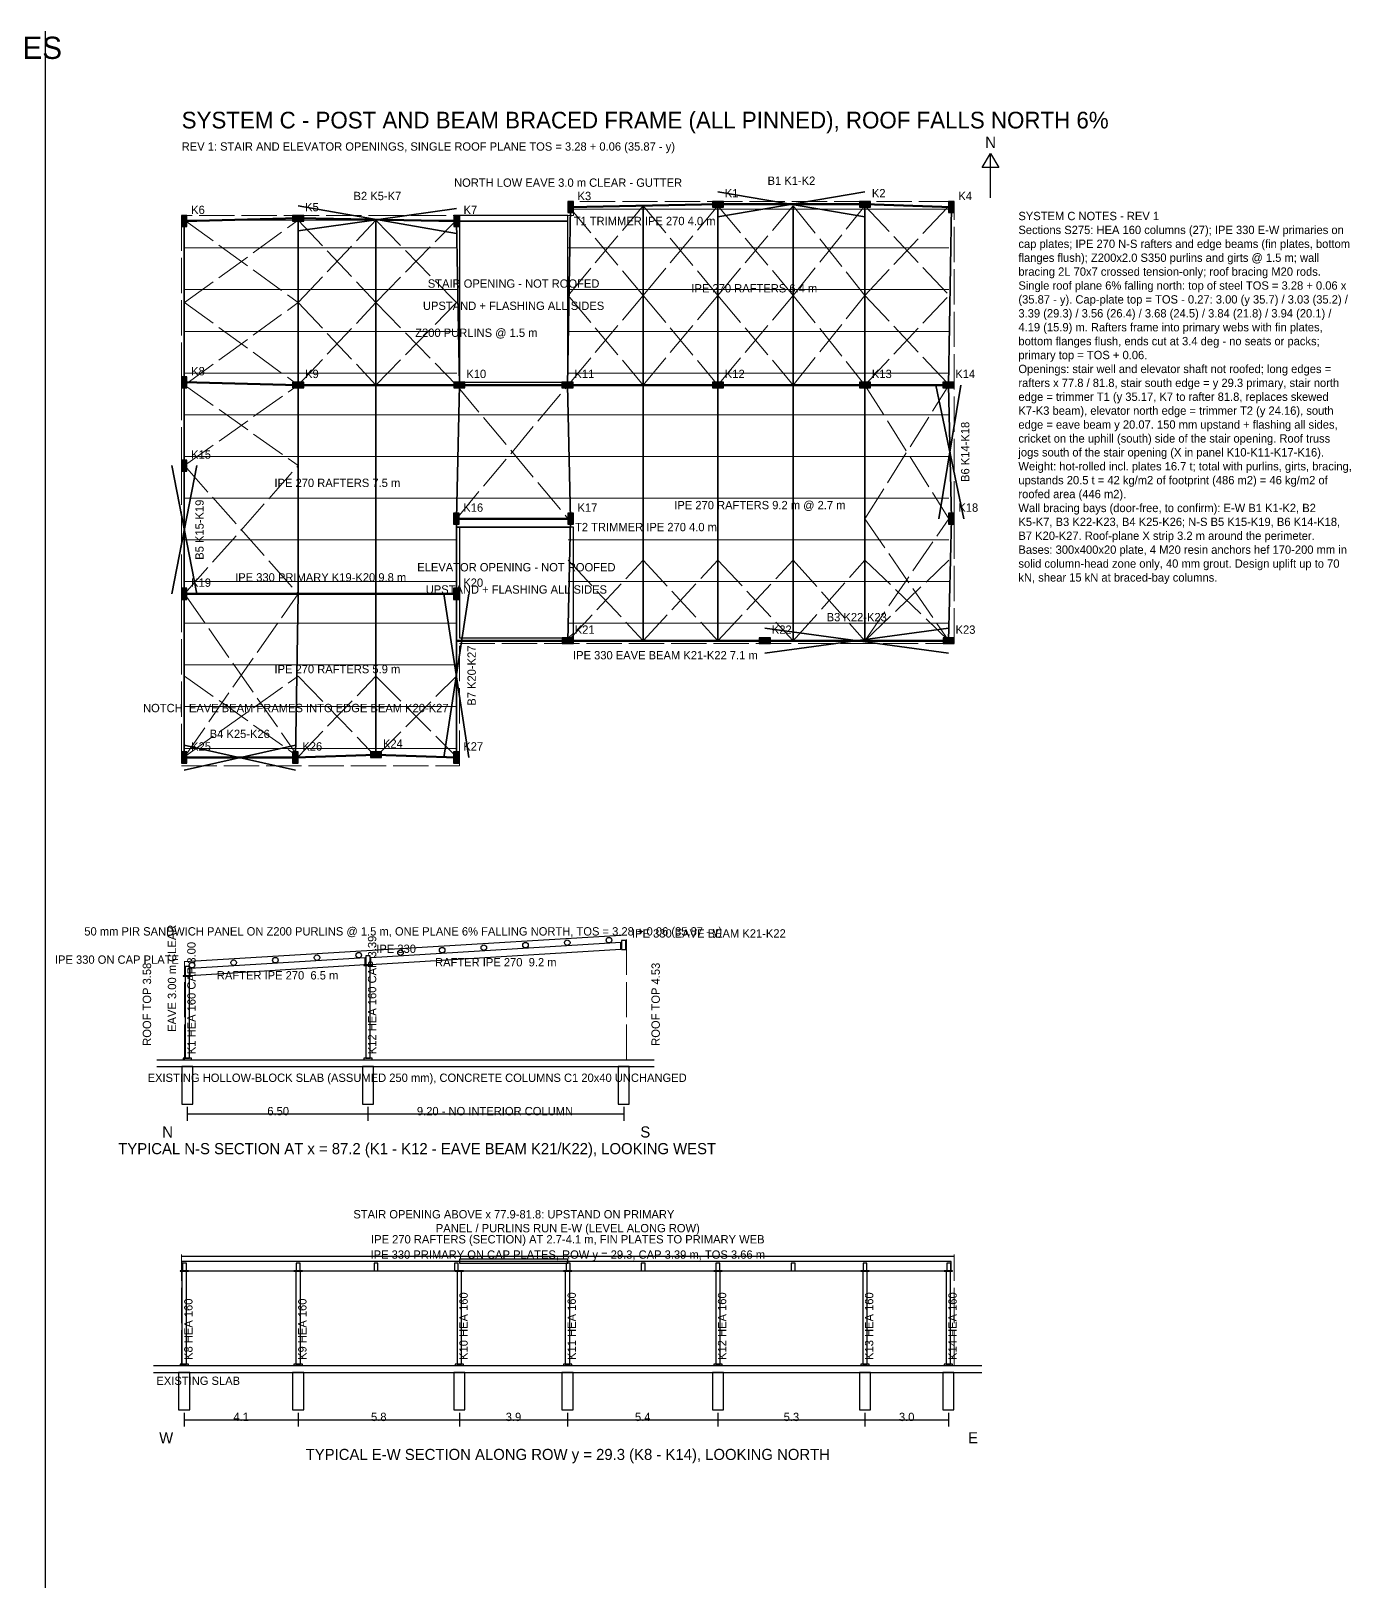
# Model space of a CAD drawing. Header units: metres. Extents: x 48 to 210, y -14 to 42.
# Drawn here: x 162.5 to 210, y -14 to 42 of the extents above; entities that cross this region are included whole.
import ezdxf
from ezdxf.enums import TextEntityAlignment as Align

# ---------------------------------------------------------------- set-up
doc = ezdxf.new("R2010")
doc.units = ezdxf.units.M
doc.linetypes.add('DASHED', pattern=[1.524, 1.27, -0.254])
for name, color, linetype, lineweight in [('C-BRACE-ROOF', 3, 'DASHED', 18), ('C-BRACE-WALL', 1, 'Continuous', 35), ('C-OPENING', 6, 'Continuous', 25), ('C-OUTLINE', 8, 'DASHED', 13), ('C-PRIMARY', 1, 'Continuous', 50), ('C-PURLIN', 8, 'Continuous', 13), ('C-RAFTER', 5, 'Continuous', 35), ('C-SECT', 7, 'Continuous', 25)]:
    doc.layers.add(name, color=color, linetype=linetype, lineweight=lineweight)
doc.layers.add('C-COL', color=7, linetype='Continuous')
doc.layers.add('C-TEXT', color=7, linetype='Continuous')
pattern_1 = [(45, (0, 0), (-20.2056, 20.2056), [])]

msp = doc.modelspace()

# ---------------------------------------------------------------- hatches: boundary and pattern name
at = {"layer": 'C-COL'}
for points in [[(181.79, 35.47), (181.99, 35.47), (181.99, 35.87), (181.79, 35.87)], [(186.99, 35.67), (187.39, 35.67), (187.39, 35.87), (186.99, 35.87)], [(192.28, 35.67), (192.68, 35.67), (192.68, 35.87), (192.28, 35.87)], [(195.49, 35.47), (195.69, 35.47), (195.69, 35.87), (195.49, 35.87)], [(167.89, 34.97), (168.09, 34.97), (168.09, 35.37), (167.89, 35.37)], [(171.89, 35.17), (172.29, 35.17), (172.29, 35.37), (171.89, 35.37)], [(177.69, 34.97), (177.89, 34.97), (177.89, 35.37), (177.69, 35.37)], [(167.89, 29.17), (168.09, 29.17), (168.09, 29.57), (167.89, 29.57)], [(171.89, 29.17), (172.29, 29.17), (172.29, 29.37), (171.89, 29.37)], [(177.69, 29.17), (178.09, 29.17), (178.09, 29.37), (177.69, 29.37)], [(181.58, 29.17), (181.98, 29.17), (181.98, 29.37), (181.58, 29.37)], [(186.99, 29.17), (187.39, 29.17), (187.39, 29.37), (186.99, 29.37)], [(192.28, 29.17), (192.68, 29.17), (192.68, 29.37), (192.28, 29.37)], [(195.28, 29.17), (195.68, 29.17), (195.68, 29.37), (195.28, 29.37)], [(167.89, 26.17), (168.09, 26.17), (168.09, 26.57), (167.89, 26.57)], [(177.68, 24.26), (177.88, 24.26), (177.88, 24.66), (177.68, 24.66)], [(181.79, 24.26), (181.99, 24.26), (181.99, 24.66), (181.79, 24.66)], [(195.49, 24.26), (195.69, 24.26), (195.69, 24.66), (195.49, 24.66)], [(167.89, 21.56), (168.09, 21.56), (168.09, 21.96), (167.89, 21.96)], [(177.68, 21.56), (177.88, 21.56), (177.88, 21.96), (177.68, 21.96)], [(181.59, 19.97), (181.99, 19.97), (181.99, 20.17), (181.59, 20.17)], [(188.68, 19.97), (189.08, 19.97), (189.08, 20.17), (188.68, 20.17)], [(195.29, 19.97), (195.69, 19.97), (195.69, 20.17), (195.29, 20.17)], [(167.89, 15.67), (168.09, 15.67), (168.09, 16.07), (167.89, 16.07)], [(171.89, 15.67), (172.09, 15.67), (172.09, 16.07), (171.89, 16.07)], [(174.69, 15.87), (175.09, 15.87), (175.09, 16.07), (174.69, 16.07)], [(177.68, 15.67), (177.88, 15.67), (177.88, 16.07), (177.68, 16.07)]]:
    msp.add_hatch(color=7, dxfattribs=at).paths.add_polyline_path(points)
at = {"layer": 'C-OPENING'}
h = msp.add_hatch(dxfattribs=at)
h.set_pattern_fill('ANSI31', scale=3)
h.set_pattern_definition(pattern_1)
h.paths.add_polyline_path([(177.89, 29.37), (181.79, 29.37), (181.79, 35.37), (177.89, 35.37)])
h = msp.add_hatch(dxfattribs=at)
h.set_pattern_fill('ANSI31', scale=3)
h.set_pattern_definition(pattern_1)
h.paths.add_polyline_path([(177.89, 20.17), (181.99, 20.17), (181.99, 24.16), (177.89, 24.16)])

# ---------------------------------------------------------------- linework, layer by layer
at = {"color": 8}
msp.add_line((163, -14), (163, 42), dxfattribs=at)
at = {"layer": 'C-BRACE-ROOF'}
for p, q in [((181.8, 35.72), (184.5, 32.495)), ((181.8, 32.495), (184.5, 35.72)), ((184.5, 35.72), (187.19, 32.495)), ((184.5, 32.495), (187.19, 35.72)), ((187.19, 35.72), (189.9, 32.495)), ((187.19, 32.495), (189.9, 35.72)), ((189.9, 35.72), (192.48, 32.495)), ((189.9, 32.495), (192.48, 35.72)), ((192.48, 35.72), (195.5, 32.495)), ((192.48, 32.495), (195.5, 35.72)), ((168, 35.2), (172.09, 32.235)), ((168, 32.235), (172.09, 35.2)), ((172.09, 35.2), (174.89, 32.235)), ((172.09, 32.235), (174.89, 35.2)), ((174.89, 35.2), (177.78, 32.235)), ((174.89, 32.235), (177.78, 35.2)), ((181.8, 32.495), (184.5, 29.27)), ((181.8, 29.27), (184.5, 32.495)), ((184.5, 32.495), (187.19, 29.27)), ((184.5, 29.27), (187.19, 32.495)), ((187.19, 32.495), (189.9, 29.27)), ((187.19, 29.27), (189.9, 32.495)), ((189.9, 32.495), (192.48, 29.27)), ((189.9, 29.27), (192.48, 32.495)), ((192.48, 32.495), (195.5, 29.27)), ((192.48, 29.27), (195.5, 32.495)), ((168, 32.235), (172.09, 29.27)), ((168, 29.27), (172.09, 32.235)), ((172.09, 32.235), (174.89, 29.27)), ((172.09, 29.27), (174.89, 32.235)), ((174.89, 32.235), (177.78, 29.27)), ((174.89, 29.27), (177.78, 32.235)), ((168, 29.27), (172.09, 26.37)), ((168, 26.37), (172.09, 29.27)), ((177.78, 24.46), (181.8, 29.27)), ((177.78, 29.27), (181.8, 24.46)), ((192.48, 29.27), (195.5, 24.46)), ((192.48, 24.46), (195.5, 29.27)), ((168, 26.37), (172.09, 21.76)), ((168, 21.76), (172.09, 26.37)), ((192.48, 24.46), (195.5, 20.07)), ((192.48, 20.07), (195.5, 24.46)), ((181.8, 20.07), (184.5, 22.97)), ((181.8, 22.97), (184.5, 20.07)), ((184.5, 20.07), (187.19, 22.97)), ((184.5, 22.97), (187.19, 20.07)), ((187.19, 20.07), (189.9, 22.97)), ((187.19, 22.97), (189.9, 20.07)), ((189.9, 20.07), (192.48, 22.97)), ((189.9, 22.97), (192.48, 20.07)), ((192.48, 20.07), (195.5, 22.97)), ((192.48, 22.97), (195.5, 20.07)), ((168, 21.76), (172.09, 15.9)), ((168, 15.9), (172.09, 21.76)), ((168, 15.9), (172.09, 18.8)), ((168, 18.8), (172.09, 15.9)), ((172.09, 15.9), (174.89, 18.8)), ((172.09, 18.8), (174.89, 15.9)), ((174.89, 15.9), (177.78, 18.8)), ((174.89, 18.8), (177.78, 15.9))]:
    msp.add_line(p, q, dxfattribs=at)
at = {"layer": 'C-BRACE-WALL'}
for p, q in [((187.19, 36.22), (192.48, 35.32)), ((187.19, 35.32), (192.48, 36.22)), ((172.09, 35.72), (177.79, 34.72)), ((172.09, 34.82), (177.79, 35.62)), ((195.03, 29.27), (196.04, 24.46)), ((195.93, 29.27), (195.14, 24.46)), ((168.44, 26.37), (167.54, 21.76)), ((167.54, 26.37), (168.44, 21.76)), ((178.23, 21.76), (177.33, 15.87)), ((177.33, 21.76), (178.23, 15.87)), ((188.88, 20.52), (195.49, 19.62)), ((188.88, 19.62), (195.49, 20.52)), ((167.99, 16.32), (171.99, 15.42)), ((167.99, 15.42), (171.99, 16.32))]:
    msp.add_line(p, q, dxfattribs=at)
at = {"layer": 'C-COL'}
for points in [[(181.79, 35.47), (181.99, 35.47), (181.99, 35.87), (181.79, 35.87)], [(186.99, 35.67), (187.39, 35.67), (187.39, 35.87), (186.99, 35.87)], [(192.28, 35.67), (192.68, 35.67), (192.68, 35.87), (192.28, 35.87)], [(195.49, 35.47), (195.69, 35.47), (195.69, 35.87), (195.49, 35.87)], [(167.89, 34.97), (168.09, 34.97), (168.09, 35.37), (167.89, 35.37)], [(171.89, 35.17), (172.29, 35.17), (172.29, 35.37), (171.89, 35.37)], [(177.69, 34.97), (177.89, 34.97), (177.89, 35.37), (177.69, 35.37)], [(167.89, 29.17), (168.09, 29.17), (168.09, 29.57), (167.89, 29.57)], [(171.89, 29.17), (172.29, 29.17), (172.29, 29.37), (171.89, 29.37)], [(177.69, 29.17), (178.09, 29.17), (178.09, 29.37), (177.69, 29.37)], [(181.58, 29.17), (181.98, 29.17), (181.98, 29.37), (181.58, 29.37)], [(186.99, 29.17), (187.39, 29.17), (187.39, 29.37), (186.99, 29.37)], [(192.28, 29.17), (192.68, 29.17), (192.68, 29.37), (192.28, 29.37)], [(195.28, 29.17), (195.68, 29.17), (195.68, 29.37), (195.28, 29.37)], [(167.89, 26.17), (168.09, 26.17), (168.09, 26.57), (167.89, 26.57)], [(177.68, 24.26), (177.88, 24.26), (177.88, 24.66), (177.68, 24.66)], [(181.79, 24.26), (181.99, 24.26), (181.99, 24.66), (181.79, 24.66)], [(195.49, 24.26), (195.69, 24.26), (195.69, 24.66), (195.49, 24.66)], [(167.89, 21.56), (168.09, 21.56), (168.09, 21.96), (167.89, 21.96)], [(177.68, 21.56), (177.88, 21.56), (177.88, 21.96), (177.68, 21.96)], [(181.59, 19.97), (181.99, 19.97), (181.99, 20.17), (181.59, 20.17)], [(188.68, 19.97), (189.08, 19.97), (189.08, 20.17), (188.68, 20.17)], [(195.29, 19.97), (195.69, 19.97), (195.69, 20.17), (195.29, 20.17)], [(167.89, 15.67), (168.09, 15.67), (168.09, 16.07), (167.89, 16.07)], [(171.89, 15.67), (172.09, 15.67), (172.09, 16.07), (171.89, 16.07)], [(174.69, 15.87), (175.09, 15.87), (175.09, 16.07), (174.69, 16.07)], [(177.68, 15.67), (177.88, 15.67), (177.88, 16.07), (177.68, 16.07)]]:
    msp.add_lwpolyline(points, close=True, dxfattribs=at)
at = {"layer": 'C-OPENING'}
for points in [[(177.89, 29.37), (181.79, 29.37), (181.79, 35.37), (177.89, 35.37)], [(177.89, 20.17), (181.99, 20.17), (181.99, 24.16), (177.89, 24.16)], [(177.89, -2.32), (181.79, -2.32), (181.79, -2.17), (177.89, -2.17)]]:
    msp.add_lwpolyline(points, close=True, dxfattribs=at)
at = {"layer": 'C-OUTLINE'}
for p, q in [((183.9, 5), (183.9, 9.498)), ((168, 5), (168, 8.55)), ((167.89, -6), (167.89, -2.01)), ((195.69, -6), (195.69, -2.01))]:
    msp.add_line(p, q, dxfattribs=at)
msp.add_lwpolyline([(167.89, 15.57), (177.89, 15.57), (177.89, 19.97), (195.69, 19.97), (195.69, 35.87), (181.99, 35.87), (181.99, 35.37), (167.89, 35.37)], close=True, dxfattribs=at)
at = {"layer": 'C-PRIMARY'}
for p, q in [((181.89, 35.67), (187.19, 35.77)), ((187.19, 35.77), (192.48, 35.77)), ((192.48, 35.77), (195.59, 35.67)), ((167.99, 35.17), (172.09, 35.27)), ((172.09, 35.27), (177.79, 35.17)), ((167.99, 29.37), (172.09, 29.27)), ((172.09, 29.27), (177.89, 29.27)), ((177.89, 29.27), (181.78, 29.27)), ((181.78, 29.27), (187.19, 29.27)), ((187.19, 29.27), (192.48, 29.27)), ((192.48, 29.27), (195.48, 29.27)), ((177.78, 24.46), (181.89, 24.46)), ((167.99, 21.76), (177.78, 21.76)), ((177.78, 20.07), (181.79, 20.07)), ((181.79, 20.07), (188.88, 20.07)), ((188.88, 20.07), (195.49, 20.07)), ((167.99, 15.87), (171.99, 15.87)), ((171.99, 15.87), (174.89, 15.97)), ((174.89, 15.97), (177.78, 15.87))]:
    msp.add_line(p, q, dxfattribs=at)
at = {"layer": 'C-PURLIN'}
for p, q in [((181.8, 35.6), (195.5, 35.6)), ((168, 35.2), (177.8, 35.2)), ((168, 34.2), (177.8, 34.2)), ((181.8, 34.2), (195.5, 34.2)), ((168, 32.7), (177.8, 32.7)), ((181.8, 32.7), (195.5, 32.7)), ((168, 31.2), (177.8, 31.2)), ((181.8, 31.2), (195.5, 31.2)), ((168, 29.7), (177.8, 29.7)), ((181.8, 29.7), (195.5, 29.7)), ((168, 28.2), (195.5, 28.2)), ((168, 26.7), (195.5, 26.7)), ((168, 25.2), (195.5, 25.2)), ((168, 23.7), (177.8, 23.7)), ((181.8, 23.7), (195.5, 23.7)), ((168, 22.2), (177.8, 22.2)), ((181.8, 22.2), (195.5, 22.2)), ((168, 20.7), (177.8, 20.7)), ((181.8, 20.7), (195.5, 20.7)), ((168, 19.2), (177.8, 19.2)), ((168, 17.7), (177.8, 17.7)), ((168, 16.2), (177.8, 16.2))]:
    msp.add_line(p, q, dxfattribs=at)
at = {"layer": 'C-RAFTER'}
for p, q in [((181.89, 35.67), (181.78, 29.27)), ((184.5, 35.72), (184.5, 29.27)), ((187.19, 35.77), (187.19, 29.27)), ((189.9, 35.72), (189.9, 29.27)), ((192.48, 35.77), (192.48, 29.27)), ((195.59, 35.67), (195.48, 29.27)), ((167.99, 35.17), (167.99, 29.37)), ((172.09, 35.27), (172.09, 29.27)), ((174.89, 35.2), (174.89, 29.27)), ((177.79, 35.17), (177.89, 29.27)), ((177.79, 35.17), (181.8, 35.17)), ((167.99, 29.37), (167.99, 26.37)), ((172.09, 29.27), (172.09, 21.76)), ((174.89, 29.27), (174.89, 21.76)), ((177.89, 29.27), (177.78, 24.46)), ((181.78, 29.27), (181.89, 24.46)), ((184.5, 29.27), (184.5, 20.07)), ((187.19, 29.27), (187.19, 20.07)), ((189.9, 29.27), (189.9, 20.07)), ((192.48, 29.27), (192.48, 20.07)), ((195.48, 29.27), (195.59, 24.46)), ((167.99, 26.37), (167.99, 21.76)), ((177.78, 24.46), (177.78, 21.76)), ((177.78, 24.16), (181.85, 24.16)), ((181.89, 24.46), (181.79, 20.07)), ((195.59, 24.46), (195.49, 20.07)), ((167.99, 21.76), (167.99, 15.87)), ((172.09, 21.76), (171.99, 15.87)), ((174.89, 21.76), (174.89, 15.97)), ((177.78, 21.76), (177.78, 15.87))]:
    msp.add_line(p, q, dxfattribs=at)
at = {"layer": 'C-SECT'}
for p, q in [((168, 8.534), (183.9, 9.488)), ((183.7, 8.992), (183.7, 9.232)), ((174.5, 8.44), (174.5, 8.68)), ((174.7, 8.44), (174.7, 8.68)), ((168.2, 8.05), (168.2, 8.29)), ((167, 5), (184.9, 5)), ((167, 4.75), (184.9, 4.75)), ((168.1, 3.3), (168.1, 2.8)), ((168.1, 3.05), (183.8, 3.05)), ((174.6, 3.3), (174.6, 2.8)), ((183.8, 3.3), (183.8, 2.8)), ((167.89, -2.07), (195.69, -2.07)), ((166.89, -6), (196.69, -6)), ((166.89, -6.25), (196.69, -6.25)), ((167.99, -7.7), (167.99, -8.2)), ((172.09, -7.7), (172.09, -8.2)), ((177.89, -7.7), (177.89, -8.2)), ((181.78, -7.7), (181.78, -8.2)), ((187.19, -7.7), (187.19, -8.2)), ((192.48, -7.7), (192.48, -8.2)), ((195.48, -7.7), (195.48, -8.2)), ((167.99, -7.95), (195.48, -7.95))]:
    msp.add_line(p, q, dxfattribs=at)
for points in [[(174.7, 8.68), (183.7, 9.232), (183.7, 8.962), (174.7, 8.41)], [(183.72, 8.962), (183.88, 8.962), (183.88, 9.292), (183.72, 9.292)], [(168.2, 8.29), (174.5, 8.68), (174.5, 8.41), (168.2, 8.02)], [(174.45, 8.39), (174.75, 8.39), (174.75, 8.41), (174.45, 8.41)], [(174.52, 8.41), (174.68, 8.41), (174.68, 8.74), (174.52, 8.74)], [(167.95, 8), (168.25, 8), (168.25, 8.02), (167.95, 8.02)], [(168.02, 8.02), (168.18, 8.02), (168.18, 8.35), (168.02, 8.35)], [(168.02, 5.05), (168.18, 5.05), (168.18, 8), (168.02, 8)], [(174.52, 5.05), (174.68, 5.05), (174.68, 8.39), (174.52, 8.39)], [(167.95, 5), (168.25, 5), (168.25, 5.05), (167.95, 5.05)], [(174.45, 5), (174.75, 5), (174.75, 5.05), (174.45, 5.05)], [(167.9, 3.4), (168.3, 3.4), (168.3, 4.75), (167.9, 4.75)], [(174.4, 3.4), (174.8, 3.4), (174.8, 4.75), (174.4, 4.75)], [(183.6, 3.4), (184, 3.4), (184, 4.75), (183.6, 4.75)], [(167.84, -2.61), (168.14, -2.61), (168.14, -2.59), (167.84, -2.59)], [(167.89, -2.59), (195.58, -2.59), (195.58, -2.26), (167.89, -2.26)], [(167.91, -5.95), (168.07, -5.95), (168.07, -2.61), (167.91, -2.61)], [(167.93, -2.59), (168.07, -2.59), (168.07, -2.32), (167.93, -2.32)], [(171.94, -2.61), (172.24, -2.61), (172.24, -2.59), (171.94, -2.59)], [(172.01, -5.95), (172.17, -5.95), (172.17, -2.61), (172.01, -2.61)], [(172.02, -2.59), (172.16, -2.59), (172.16, -2.32), (172.02, -2.32)], [(174.82, -2.59), (174.96, -2.59), (174.96, -2.32), (174.82, -2.32)], [(177.71, -2.59), (177.85, -2.59), (177.85, -2.32), (177.71, -2.32)], [(177.74, -2.61), (178.04, -2.61), (178.04, -2.59), (177.74, -2.59)], [(177.81, -5.95), (177.97, -5.95), (177.97, -2.61), (177.81, -2.61)], [(181.63, -2.61), (181.93, -2.61), (181.93, -2.59), (181.63, -2.59)], [(181.7, -5.95), (181.86, -5.95), (181.86, -2.61), (181.7, -2.61)], [(181.73, -2.59), (181.87, -2.59), (181.87, -2.32), (181.73, -2.32)], [(184.43, -2.59), (184.57, -2.59), (184.57, -2.32), (184.43, -2.32)], [(187.04, -2.61), (187.34, -2.61), (187.34, -2.59), (187.04, -2.59)], [(187.11, -5.95), (187.27, -5.95), (187.27, -2.61), (187.11, -2.61)], [(187.12, -2.59), (187.26, -2.59), (187.26, -2.32), (187.12, -2.32)], [(189.83, -2.59), (189.97, -2.59), (189.97, -2.32), (189.83, -2.32)], [(192.33, -2.61), (192.63, -2.61), (192.63, -2.59), (192.33, -2.59)], [(192.4, -5.95), (192.56, -5.95), (192.56, -2.61), (192.4, -2.61)], [(192.41, -2.59), (192.55, -2.59), (192.55, -2.32), (192.41, -2.32)], [(195.33, -2.61), (195.63, -2.61), (195.63, -2.59), (195.33, -2.59)], [(195.4, -5.95), (195.56, -5.95), (195.56, -2.61), (195.4, -2.61)], [(195.43, -2.59), (195.57, -2.59), (195.57, -2.32), (195.43, -2.32)], [(167.84, -6), (168.14, -6), (168.14, -5.95), (167.84, -5.95)], [(171.94, -6), (172.24, -6), (172.24, -5.95), (171.94, -5.95)], [(177.74, -6), (178.04, -6), (178.04, -5.95), (177.74, -5.95)], [(181.63, -6), (181.93, -6), (181.93, -5.95), (181.63, -5.95)], [(187.04, -6), (187.34, -6), (187.34, -5.95), (187.04, -5.95)], [(192.33, -6), (192.63, -6), (192.63, -5.95), (192.33, -5.95)], [(195.33, -6), (195.63, -6), (195.63, -5.95), (195.33, -5.95)], [(167.79, -7.6), (168.19, -7.6), (168.19, -6.25), (167.79, -6.25)], [(171.89, -7.6), (172.29, -7.6), (172.29, -6.25), (171.89, -6.25)], [(177.69, -7.6), (178.09, -7.6), (178.09, -6.25), (177.69, -6.25)], [(181.58, -7.6), (181.98, -7.6), (181.98, -6.25), (181.58, -6.25)], [(186.99, -7.6), (187.39, -7.6), (187.39, -6.25), (186.99, -6.25)], [(192.28, -7.6), (192.68, -7.6), (192.68, -6.25), (192.28, -6.25)], [(195.28, -7.6), (195.68, -7.6), (195.68, -6.25), (195.28, -6.25)]]:
    msp.add_lwpolyline(points, close=True, dxfattribs=at)
for centre in [(177.27, 8.9402), (178.77, 9.0302), (180.27, 9.1202), (181.77, 9.2102), (183.27, 9.3002), (168.27, 8.4002), (169.77, 8.4902), (171.27, 8.5802), (172.77, 8.6702), (174.27, 8.7602), (175.77, 8.8502)]:
    msp.add_circle(centre, 0.1, dxfattribs=at)
at = {"layer": 'C-TEXT'}
msp.add_line((197, 36), (197, 37.6), dxfattribs=at)
msp.add_lwpolyline([(196.7, 37.1), (197, 37.6), (197.3, 37.1)], close=True, dxfattribs=at)

# ---------------------------------------------------------------- texts
msp.add_text('STEEL ROOF OVER EXISTING SLAB - THREE STRUCTURAL SYSTEM OPTIONS (A, B, C) - REV 1: STAIR/ELEVATOR OPENINGS, SINGLE-PLANE 6% SLOPE FALLING NORTH - UNITS: METRES', height=0.8).set_placement((67, 41))
for s, height, p in [('SYSTEM C - POST AND BEAM BRACED FRAME (ALL PINNED), ROOF FALLS NORTH 6%', 0.6, (167.9, 38.5)), ('REV 1: STAIR AND ELEVATOR OPENINGS, SINGLE ROOF PLANE TOS = 3.28 + 0.06 (35.87 - y)', 0.3, (167.9, 37.7)), ('K3', 0.3, (182.14, 35.92)), ('K1', 0.3, (187.44, 36.02)), ('K2', 0.3, (192.73, 36.02)), ('K4', 0.3, (195.84, 35.92)), ('K6', 0.3, (168.24, 35.42)), ('K5', 0.3, (172.34, 35.52)), ('K7', 0.3, (178.04, 35.42)), ('T1 TRIMMER IPE 270 4.0 m', 0.3, (182, 35.02)), ('K8', 0.3, (168.24, 29.62)), ('K9', 0.3, (172.34, 29.52)), ('K10', 0.3, (178.14, 29.52)), ('K11', 0.3, (182.03, 29.52)), ('K12', 0.3, (187.44, 29.52)), ('K13', 0.3, (192.73, 29.52)), ('K14', 0.3, (195.73, 29.52)), ('K15', 0.3, (168.24, 26.62)), ('K16', 0.3, (178.03, 24.71)), ('K17', 0.3, (182.14, 24.71)), ('K18', 0.3, (195.84, 24.71)), ('T2 TRIMMER IPE 270 4.0 m', 0.3, (182.05, 24.01)), ('K19', 0.3, (168.24, 22.01)), ('K20', 0.3, (178.03, 22.01)), ('K21', 0.3, (182.04, 20.32)), ('K22', 0.3, (189.13, 20.32)), ('K23', 0.3, (195.74, 20.32)), ('K25', 0.3, (168.24, 16.12)), ('K26', 0.3, (172.24, 16.12)), ('K24', 0.3, (175.14, 16.22)), ('K27', 0.3, (178.03, 16.12)), ('IPE 330 EAVE BEAM K21-K22', 0.3, (184.1, 9.392)), ('IPE 330', 0.3, (174.9, 8.84)), ('N', 0.4, (167.2, 2.2)), ('S', 0.4, (184.4, 2.2)), ('EXISTING SLAB', 0.3, (166.99, -6.7)), ('W', 0.4, (167.09, -8.8)), ('E', 0.4, (196.19, -8.8))]:
    msp.add_text(s, height=height, dxfattribs=at).set_placement(p)
for s, height, p in [('N', 0.4, (197, 37.8)), ('NORTH LOW EAVE 3.0 m CLEAR - GUTTER', 0.3, (181.8, 36.4)), ('B1 K1-K2', 0.3, (189.835, 36.47)), ('B2 K5-K7', 0.3, (174.94, 35.92)), ('STAIR OPENING - NOT ROOFED', 0.3, (179.84, 32.77)), ('IPE 270 RAFTERS 6.4 m', 0.3, (188.5, 32.6)), ('UPSTAND + FLASHING ALL SIDES', 0.3, (179.84, 31.97)), ('Z200 PURLINS @ 1.5 m', 0.3, (178.5, 31)), ('IPE 270 RAFTERS 7.5 m', 0.3, (173.5, 25.6)), ('IPE 270 RAFTERS 9.2 m @ 2.7 m', 0.3, (188.7, 24.8)), ('IPE 330 PRIMARY K19-K20 9.8 m', 0.3, (172.9, 22.2)), ('ELEVATOR OPENING - NOT ROOFED', 0.3, (179.94, 22.565)), ('UPSTAND + FLASHING ALL SIDES', 0.3, (179.94, 21.765)), ('B3 K22-K23', 0.3, (192.185, 20.77)), ('IPE 330 EAVE BEAM K21-K22 7.1 m', 0.3, (185.3, 19.4)), ('IPE 270 RAFTERS 5.9 m', 0.3, (173.5, 18.9)), ('B4 K25-K26', 0.3, (169.99, 16.57)), ('50 mm PIR SANDWICH PANEL ON Z200 PURLINS @ 1.5 m, ONE PLANE 6% FALLING NORTH, TOS = 3.28 + 0.06 (35.87 - y)', 0.3, (175.87, 9.4662)), ('RAFTER IPE 270  9.2 m', 0.3, (179.2, 8.356)), ('RAFTER IPE 270  6.5 m', 0.3, (171.35, 7.885)), ('EXISTING HOLLOW-BLOCK SLAB (ASSUMED 250 mm), CONCRETE COLUMNS C1 20x40 UNCHANGED', 0.3, (176.37, 4.2)), ('6.50', 0.3, (171.37, 3)), ('9.20 - NO INTERIOR COLUMN', 0.3, (179.17, 3)), ('TYPICAL N-S SECTION AT x = 87.2 (K1 - K12 - EAVE BEAM K21/K22), LOOKING WEST', 0.4, (176.37, 1.6)), ('STAIR OPENING ABOVE x 77.9-81.8: UPSTAND ON PRIMARY', 0.3, (179.85, -0.71)), ('PANEL / PURLINS RUN E-W (LEVEL ALONG ROW)', 0.3, (181.79, -1.21)), ('IPE 270 RAFTERS (SECTION) AT 2.7-4.1 m, FIN PLATES TO PRIMARY WEB', 0.3, (181.79, -1.61)), ('IPE 330 PRIMARY ON CAP PLATES, ROW y = 29.3, CAP 3.39 m, TOS 3.66 m', 0.3, (181.79, -2.16)), ('4.1', 0.3, (170.04, -8)), ('5.8', 0.3, (174.99, -8)), ('3.9', 0.3, (179.835, -8)), ('5.4', 0.3, (184.485, -8)), ('5.3', 0.3, (189.835, -8)), ('3.0', 0.3, (193.98, -8)), ('TYPICAL E-W SECTION ALONG ROW y = 29.3 (K8 - K14), LOOKING NORTH', 0.4, (181.79, -9.4))]:
    msp.add_text(s, height=height, dxfattribs=at).set_placement(p, align=Align.CENTER)
for s, p in [('B6 K14-K18', (196.235, 26.865)), ('B5 K15-K19', (168.69, 24.065)), ('B7 K20-K27', (178.48, 18.815))]:
    msp.add_text(s, height=0.3, rotation=90, dxfattribs=at).set_placement(p, align=Align.CENTER)
for s, p in [('NOTCH: EAVE BEAM FRAMES INTO EDGE BEAM K20-K27', (177.5, 17.5)), ('IPE 330 ON CAP PLATE', (167.8, 8.45))]:
    msp.add_text(s, height=0.3, dxfattribs=at).set_placement(p, align=Align.RIGHT)
for s, p in [('EAVE 3.00 m CLEAR', (167.7, 6)), ('K1 HEA 160 CAP 3.00', (168.4, 5.2)), ('K12 HEA 160 CAP 3.39', (174.9, 5.2)), ('ROOF TOP 3.58', (166.8, 5.5)), ('ROOF TOP 4.53', (185.1, 5.5)), ('K8 HEA 160', (168.29, -5.8)), ('K9 HEA 160', (172.39, -5.8)), ('K10 HEA 160', (178.19, -5.8)), ('K11 HEA 160', (182.08, -5.8)), ('K12 HEA 160', (187.49, -5.8)), ('K13 HEA 160', (192.78, -5.8)), ('K14 HEA 160', (195.78, -5.8))]:
    msp.add_text(s, height=0.3, rotation=90, dxfattribs=at).set_placement(p)
at = {"layer": 'C-TEXT', "insert": (198, 35.5), "char_height": 0.3, "width": 12, "attachment_point": 1}
msp.add_mtext('SYSTEM C NOTES - REV 1\\PSections S275: HEA 160 columns (27); IPE 330 E-W primaries on cap plates; IPE 270 N-S rafters and edge beams (fin plates, bottom flanges flush); Z200x2.0 S350 purlins and girts @ 1.5 m; wall bracing 2L 70x7 crossed tension-only; roof bracing M20 rods.\\PSingle roof plane 6% falling north: top of steel TOS = 3.28 + 0.06 x (35.87 - y). Cap-plate top = TOS - 0.27: 3.00 (y 35.7) / 3.03 (35.2) / 3.39 (29.3) / 3.56 (26.4) / 3.68 (24.5) / 3.84 (21.8) / 3.94 (20.1) / 4.19 (15.9) m. Rafters frame into primary webs with fin plates, bottom flanges flush, ends cut at 3.4 deg - no seats or packs; primary top = TOS + 0.06.\\POpenings: stair well and elevator shaft not roofed; long edges = rafters x 77.8 / 81.8, stair south edge = y 29.3 primary, stair north edge = trimmer T1 (y 35.17, K7 to rafter 81.8, replaces skewed K7-K3 beam), elevator north edge = trimmer T2 (y 24.16), south edge = eave beam y 20.07. 150 mm upstand + flashing all sides, cricket on the uphill (south) side of the stair opening. Roof truss jogs south of the stair opening (X in panel K10-K11-K17-K16).\\PWeight: hot-rolled incl. plates 16.7 t; total with purlins, girts, bracing, upstands 20.5 t = 42 kg/m2 of footprint (486 m2) = 46 kg/m2 of roofed area (446 m2).\\PWall bracing bays (door-free, to confirm): E-W B1 K1-K2, B2 K5-K7, B3 K22-K23, B4 K25-K26; N-S B5 K15-K19, B6 K14-K18, B7 K20-K27. Roof-plane X strip 3.2 m around the perimeter.\\PBases: 300x400x20 plate, 4 M20 resin anchors hef 170-200 mm in solid column-head zone only, 40 mm grout. Design uplift up to 70 kN, shear 15 kN at braced-bay columns.', dxfattribs=at)

doc.saveas('drawing.dxf')
